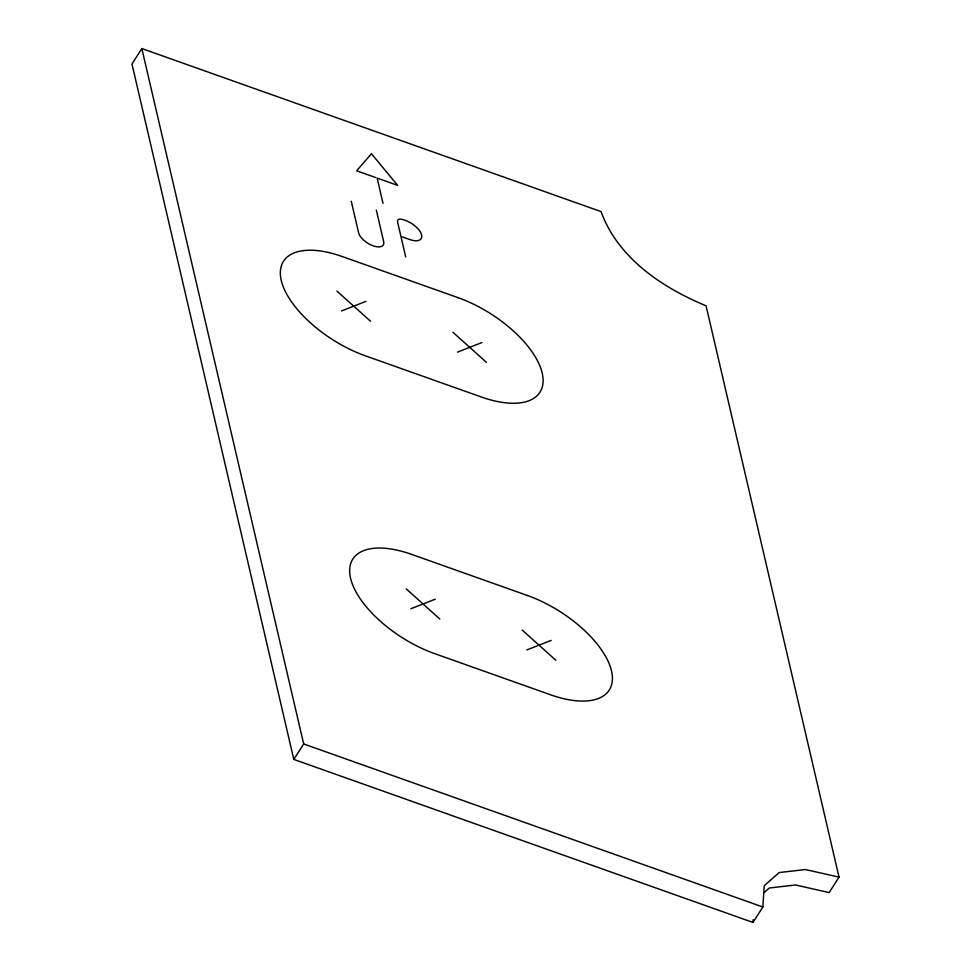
<?xml version="1.0" encoding="UTF-8"?>
<svg xmlns="http://www.w3.org/2000/svg" width="971" height="971" viewBox="0 0 971 971"><rect width="100%" height="100%" fill="white"/><g stroke="black" fill="none" stroke-linecap="round" stroke-linejoin="round"><path stroke-width="1.46" d="M763.983 892.701L769.323 888.004L795.589 884.982L829.161 892.58L839.029 877.129L706.075 305.816C662.161 287.574 617.932 258.092 601.037 211.593L141.839 48.55L131.971 64.001L293.8 759.407L752.986 922.45L753.168 919.61M752.986 922.45L762.854 906.999L764.226 885.71L779.191 872.553L805.445 869.543L839.029 877.129M293.8 759.407L303.668 743.956L141.839 48.55M341.537 310.938L365.921 301.374M457.523 352.109L481.895 342.557M410.842 608.756L435.226 599.192M526.828 649.927L551.2 640.375M375.68 177.572L356.6 170.799L371.456 153.746L397.649 185.376L377.124 178.094L383.011 203.376M402.382 236.924L409.859 239.57A16.07 7.634 32.6 0 0 421.596 234.97A16.07 7.634 32.6 0 0 405.405 220.429L403.268 219.677A7.817 3.714 32.6 0 0 397.564 221.922L405.72 256.975M303.668 743.956L762.854 906.999M452.899 332.252L486.507 362.401M336.925 291.082L370.534 321.231M522.204 630.082L555.813 660.231M406.23 588.899L439.839 619.049M376.335 210.112L383.679 241.67A14.419 6.846 32.6 0 1 373.143 245.809A14.419 6.846 32.6 0 1 358.602 232.773L351.259 201.215M458.154 297.696L342.18 256.514A83.336 39.605 32.6 0 0 281.25 280.413A83.336 39.605 32.6 0 0 365.278 355.787L481.252 396.969A83.336 39.605 32.6 0 0 542.194 373.07A83.336 39.605 32.6 0 0 458.154 297.696M527.459 595.514L411.486 554.332A83.336 39.605 32.6 0 0 350.555 578.231A83.336 39.605 32.6 0 0 434.583 653.604L550.557 694.787A83.336 39.605 32.6 0 0 611.499 670.888A83.336 39.605 32.6 0 0 527.459 595.514"/></g></svg>
